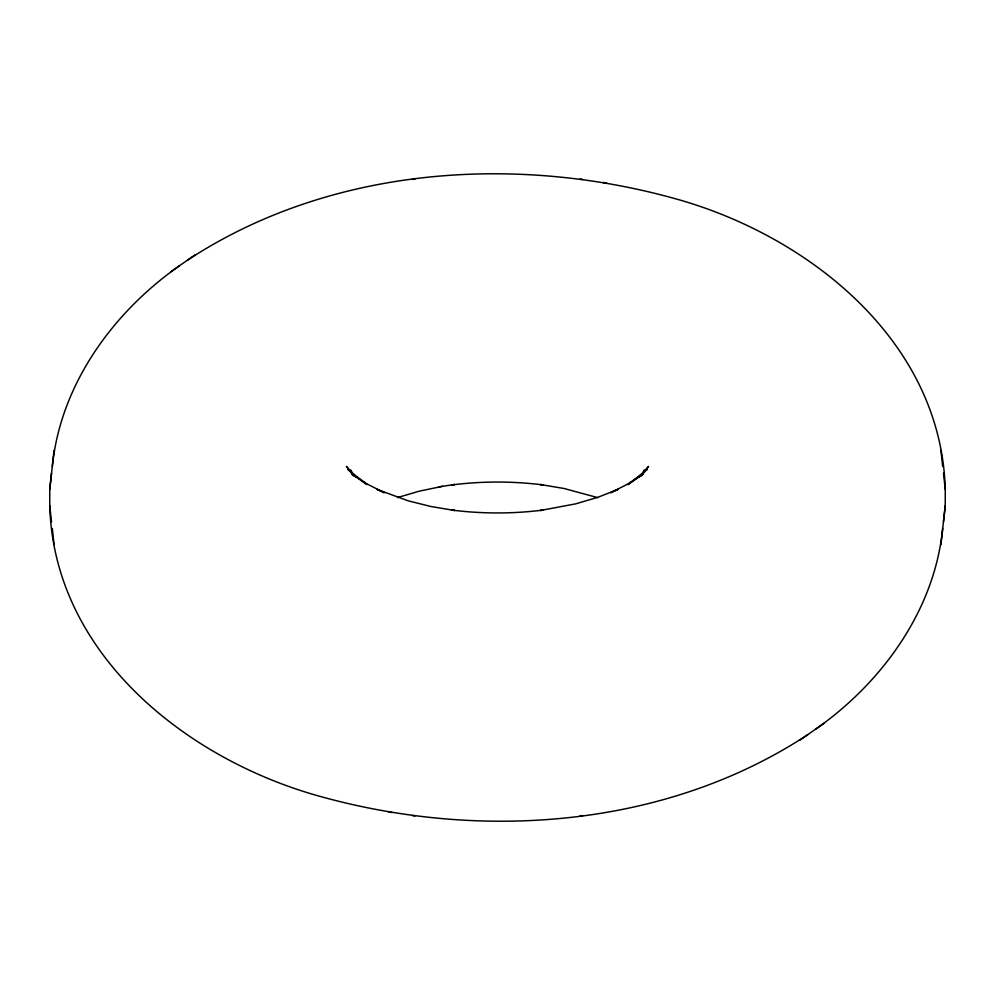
<?xml version="1.0" encoding="UTF-8"?>
<svg xmlns="http://www.w3.org/2000/svg" width="995" height="995" viewBox="0 0 995 995"><rect width="100%" height="100%" fill="white"/><g stroke="black" fill="none" stroke-linecap="round" stroke-linejoin="round"><path stroke-width="1.49" d="M51.516 521.84L49.75 505.622L49.75 489.378L51.516 473.16M52.325 466.506C60.459 384.58 113.044 312.281 179.224 265.926M815.776 729.074C881.956 682.719 934.541 610.42 942.675 528.494M943.484 521.84L945.25 505.622L945.25 489.378L943.484 473.16M49.75 489.378L54.078 450.387M940.922 544.613L945.25 505.622M641.862 475.635L644.238 470.088L641.887 475.374M642.733 474.155L644.996 470.324L641.365 475.61L648.628 466.356L639.238 476.991L647.285 469.279L628.032 484.577L643.442 473.819L628.106 483.868L610.706 492.724L617.97 489.403L597.547 497.413L575.558 503.88L540.372 510.485L543.17 510.062C512.885 513.905 482.115 513.905 451.829 510.062L454.628 510.485L430.922 506.505L408.273 500.846L377.03 489.403L384.294 492.724L366.894 483.868L351.558 473.819L366.968 484.577L347.715 469.279L355.762 476.991L346.372 466.356L353.635 475.61L350.004 470.324L352.267 474.155M187.346 260.267C329.27 166.911 513.88 153.802 674.996 198.627C808.326 235.467 941.233 340.75 945.25 489.378M49.75 505.622C53.767 654.25 186.674 759.533 320.004 796.373C481.12 841.198 665.73 828.089 807.654 734.733M170.792 271.822L195.356 254.67M799.644 740.33L824.208 723.178M397.453 497.587L419.442 491.12L442.663 486.294M412.216 179.461L415.014 179.05M579.986 815.95L582.784 815.539M439.094 486.816L454.628 484.515L451.829 484.938C482.115 481.095 512.885 481.095 543.17 484.938L540.372 484.515L564.078 488.495L597.547 497.587M579.986 179.05L582.784 179.461M602.995 182.458L606.577 182.993M388.423 812.007L392.005 812.542M412.216 815.539L415.014 815.95M353.113 475.374L350.762 470.088L353.138 475.635M940.922 450.387L942.675 466.506M52.325 528.494L54.078 544.613"/></g></svg>
